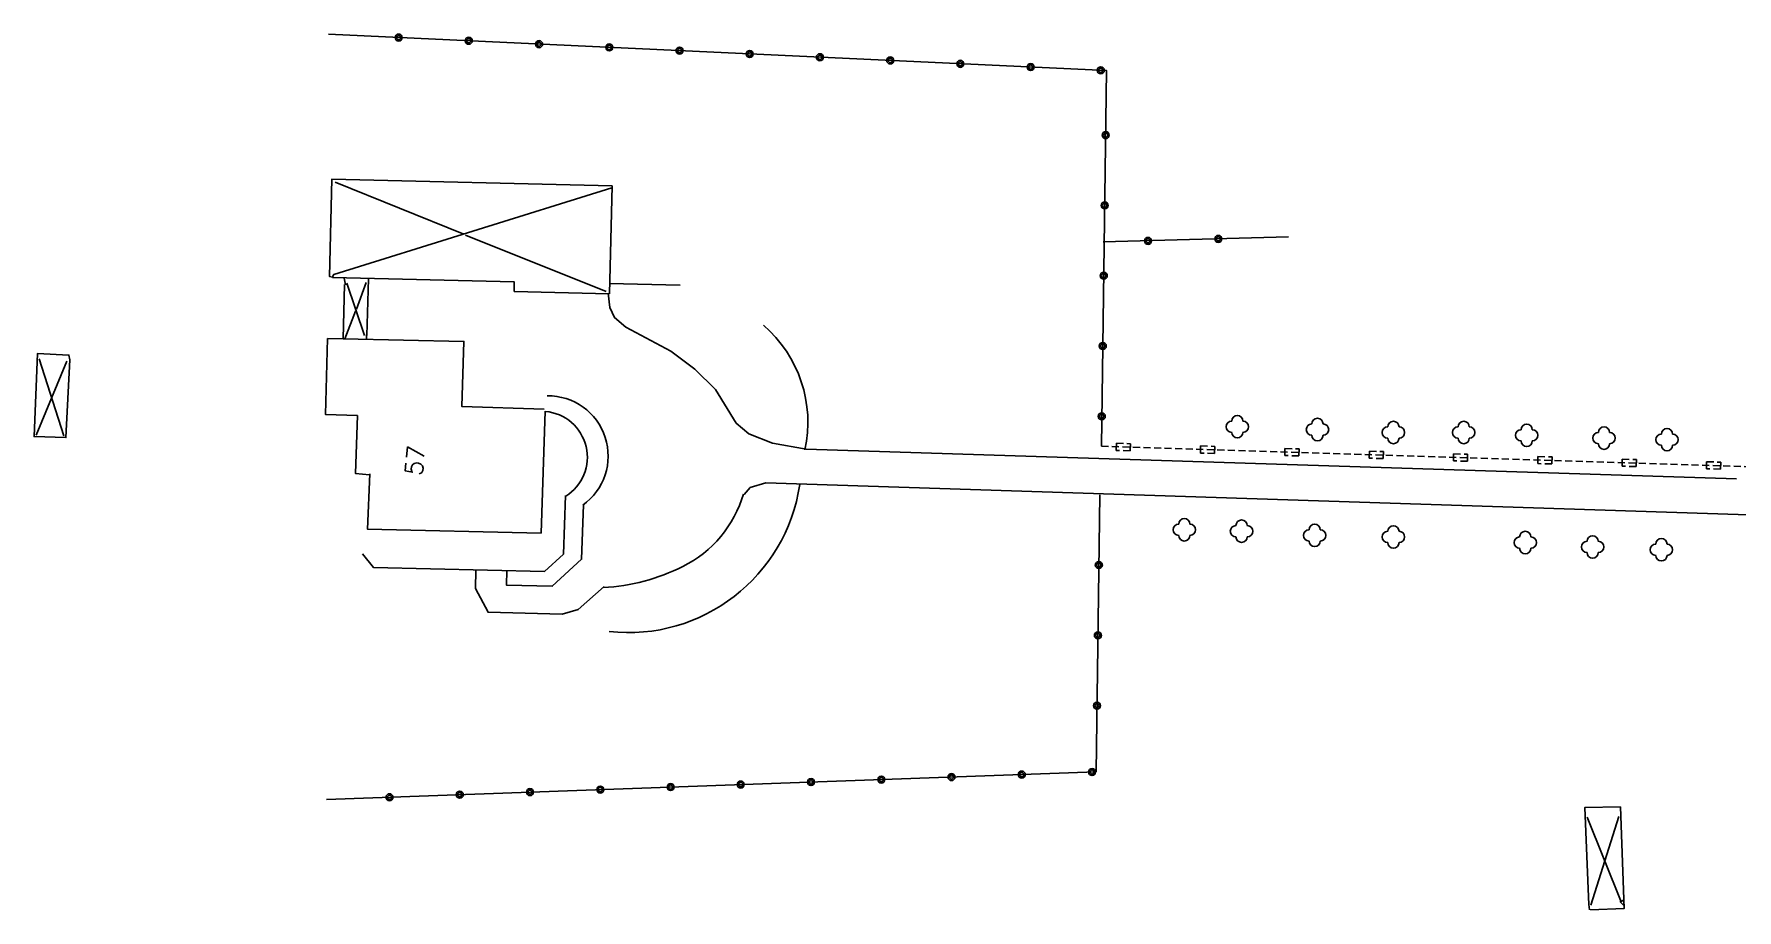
# Model space of a CAD drawing. Header units: millimetres. Extents: x 115017 to 116000, y 128154 to 129000.
# Drawn here: x 115759.1 to 115880.2, y 128755.3 to 128817.6 of the extents above; entities that cross this region are included whole.
import ezdxf
from ezdxf.enums import TextEntityAlignment as Align

# ---------------------------------------------------------------- set-up
doc = ezdxf.new("R2010")
doc.units = ezdxf.units.MM
doc.linetypes.add('DASHED', pattern=[0.75, 0.5, -0.25])
for name, color, linetype in [('W0100', 7, 'CONTINUOUS'), ('W0112', 1, 'DASHED'), ('W0300', 7, 'CONTINUOUS'), ('W0310', 3, 'CONTINUOUS'), ('W0322', 7, 'CONTINUOUS'), ('W0989', 7, 'CONTINUOUS'), ('W0991', 7, 'CONTINUOUS')]:
    doc.layers.add(name, color=color, linetype=linetype)
doc.styles.get("Standard").update_dxf_attribs({"font": 'romans.shx', "width": 0.85})

msp = doc.modelspace()

# ---------------------------------------------------------------- linework, layer by layer
at = {"layer": 'W0100'}
for points in [[(115780.33, 128800.27), (115780.1, 128800.32), (115780.28, 128807.24), (115800.21, 128806.76), (115800.02, 128799.08)], [(115780.52, 128807.02), (115789.66, 128803.33)], [(115800.2, 128806.61), (115780.42, 128800.45), (115780.3, 128800.24)], [(115789.79, 128803.25), (115799.79, 128799.25)], [(115780.33, 128800.25), (115793.25, 128799.93), (115793.25, 128799.25), (115800.01, 128799.09)], [(115781.18, 128799.75), (115781.08, 128795.89), (115789.67, 128795.7), (115789.53, 128791.06), (115795.38, 128790.88)], [(115781.15, 128800.2), (115781.24, 128799.72)], [(115781.35, 128799.85), (115782.59, 128796.13)], [(115782.73, 128799.88), (115782.03, 128798)], [(115782.88, 128800.16), (115782.76, 128796.13)], [(115781.96, 128797.85), (115781.21, 128795.88)], [(115781.11, 128795.87), (115779.97, 128795.9), (115779.82, 128790.5), (115782.1, 128790.42), (115781.96, 128786.31), (115782.96, 128786.22)], [(115782.74, 128796.16), (115782.74, 128795.85)], [(115761.43, 128794.29), (115759.24, 128789.02)], [(115759.47, 128794.45), (115761.22, 128788.99)], [(115795.45, 128790.73), (115795.16, 128782.06), (115782.82, 128782.34), (115782.97, 128786.29)], [(115869.8, 128755.26), (115872.19, 128755.36), (115871.93, 128762.59), (115869.39, 128762.54), (115869.67, 128755.62)], [(115869.57, 128761.87), (115871.97, 128755.84)], [(115871.82, 128761.9), (115869.82, 128755.59)], [(115871.89, 128755.87), (115872.14, 128755.59)], [(115872.15, 128755.95), (115871.93, 128755.84)], [(115869.69, 128755.65), (115869.73, 128755.27)]]:
    msp.add_lwpolyline(points, dxfattribs=at)
msp.add_lwpolyline([(115761.64, 128794.39), (115761.58, 128794.72), (115759.35, 128794.85), (115759.1, 128788.93), (115761.37, 128788.86), (115761.64, 128794.39)], close=True, dxfattribs=at)
at = {"layer": 'W0112'}
for p, q in [((115836.06, 128787.95), (115836.08, 128788.45)), ((115837.06, 128787.92), (115836.06, 128787.95)), ((115836.08, 128788.45), (115837.08, 128788.42)), ((115837.08, 128788.42), (115837.06, 128787.92)), ((115842.06, 128787.76), (115842.07, 128788.26)), ((115843.06, 128787.73), (115842.06, 128787.76)), ((115842.07, 128788.26), (115843.07, 128788.23)), ((115843.07, 128788.23), (115843.06, 128787.73)), ((115848.06, 128787.58), (115848.07, 128788.08)), ((115849.05, 128787.55), (115848.06, 128787.58)), ((115848.07, 128788.08), (115849.07, 128788.05)), ((115849.07, 128788.05), (115849.05, 128787.55)), ((115854.05, 128787.39), (115854.07, 128787.89)), ((115855.05, 128787.36), (115854.05, 128787.39)), ((115854.07, 128787.89), (115855.07, 128787.86)), ((115855.07, 128787.86), (115855.05, 128787.36)), ((115860.05, 128787.2), (115860.06, 128787.7)), ((115860.06, 128787.7), (115861.06, 128787.67)), ((115861.06, 128787.67), (115861.05, 128787.17)), ((115866.05, 128787.01), (115866.06, 128787.51)), ((115866.06, 128787.51), (115867.06, 128787.48)), ((115867.06, 128787.48), (115867.05, 128786.98)), ((115872.04, 128786.83), (115872.06, 128787.33)), ((115872.06, 128787.33), (115873.06, 128787.29)), ((115873.06, 128787.29), (115873.04, 128786.79)), ((115861.05, 128787.17), (115860.05, 128787.2)), ((115867.05, 128786.98), (115866.05, 128787.01)), ((115873.04, 128786.79), (115872.04, 128786.83)), ((115878.04, 128786.64), (115878.06, 128787.14)), ((115879.04, 128786.61), (115878.04, 128786.64)), ((115878.06, 128787.14), (115879.06, 128787.11)), ((115879.06, 128787.11), (115879.04, 128786.61))]:
    msp.add_line(p, q, dxfattribs=at)
msp.add_lwpolyline([(115835.01, 128788.24), (115913.66, 128785.77), (115932.52, 128785.16)], dxfattribs=at)
at = {"layer": 'W0300'}
for centre, start, end in [((115844.28, 128789.63), 90, 270), ((115844.68, 128790.03), 0, 180), ((115845.08, 128789.63), 270, 90), ((115849.98, 128789.43), 90, 270), ((115850.38, 128789.83), 0, 180), ((115850.78, 128789.43), 270, 90), ((115855.78, 128789.62), 0, 180), ((115860.78, 128789.62), 0, 180), ((115865.26, 128789.42), 0, 180), ((115844.68, 128789.23), 180, 0), ((115850.38, 128789.03), 180, 0), ((115855.38, 128789.22), 90, 270), ((115855.78, 128788.82), 180, 0), ((115856.18, 128789.22), 270, 90), ((115860.38, 128789.22), 90, 270), ((115860.78, 128788.82), 180, 0), ((115861.18, 128789.22), 270, 90), ((115864.86, 128789.02), 90, 270), ((115865.26, 128788.62), 180, 0), ((115865.66, 128789.02), 270, 90), ((115870.36, 128788.82), 90, 270), ((115870.76, 128789.22), 0, 180), ((115871.16, 128788.82), 270, 90), ((115874.84, 128788.71), 90, 270), ((115875.24, 128789.11), 0, 180), ((115875.64, 128788.71), 270, 90), ((115870.76, 128788.42), 180, 0), ((115875.24, 128788.31), 180, 0), ((115840.51, 128782.3), 90, 270), ((115840.91, 128782.7), 0, 180), ((115841.31, 128782.3), 270, 90), ((115844.58, 128782.2), 90, 270), ((115844.98, 128782.6), 0, 180), ((115845.38, 128782.2), 270, 90), ((115850.18, 128782.3), 0, 180), ((115855.78, 128782.19), 0, 180), ((115840.91, 128781.9), 180, 0), ((115844.98, 128781.8), 180, 0), ((115849.78, 128781.9), 90, 270), ((115850.18, 128781.5), 180, 0), ((115850.58, 128781.9), 270, 90), ((115855.38, 128781.79), 90, 270), ((115855.78, 128781.39), 180, 0), ((115856.18, 128781.79), 270, 90), ((115864.76, 128781.39), 90, 270), ((115865.16, 128781.79), 0, 180), ((115865.56, 128781.39), 270, 90), ((115869.55, 128781.08), 90, 270), ((115869.95, 128781.48), 0, 180), ((115870.35, 128781.08), 270, 90), ((115874.44, 128780.88), 90, 270), ((115874.84, 128781.28), 0, 180), ((115875.24, 128780.88), 270, 90), ((115865.16, 128780.99), 180, 0), ((115869.95, 128780.68), 180, 0), ((115874.84, 128780.48), 180, 0)]:
    msp.add_arc(centre, 0.4, start, end, dxfattribs=at)
at = {"layer": 'W0310'}
msp.add_lwpolyline([(115800, 128799.81), (115805.06, 128799.69)], dxfattribs=at)
for points in [[(115810.97, 128796.85, -0.275259), (115813.93, 128787.99, 1.444006)], [(115813.56, 128785.53, -0.403549), (115800, 128775.06, -5.936565)]]:
    msp.add_lwpolyline(points, format="xyb", dxfattribs=at)
at = {"layer": 'W0322'}
for points in [[(115835.01, 128788.24), (115835.38, 128814.96), (115780.03, 128817.54)], [(115835.14, 128802.77), (115848.33, 128803.13)], [(115779.91, 128763.11), (115834.64, 128765.09), (115834.89, 128784.79)]]:
    msp.add_lwpolyline(points, dxfattribs=at)
for centre, radius in [((115785.03, 128817.31), 0.25), ((115785.03, 128817.31), 0.15), ((115790.02, 128817.08), 0.25), ((115790.02, 128817.08), 0.15), ((115795.02, 128816.84), 0.25), ((115795.02, 128816.84), 0.15), ((115800.01, 128816.61), 0.25), ((115800.01, 128816.61), 0.15), ((115805.01, 128816.38), 0.25), ((115805.01, 128816.38), 0.15), ((115810, 128816.14), 0.25), ((115810, 128816.14), 0.15), ((115814.99, 128815.91), 0.25), ((115814.99, 128815.91), 0.15), ((115819.99, 128815.68), 0.25), ((115819.99, 128815.68), 0.15), ((115824.98, 128815.44), 0.25), ((115824.98, 128815.44), 0.15), ((115829.98, 128815.21), 0.25), ((115829.98, 128815.21), 0.15), ((115834.97, 128814.98), 0.25), ((115834.97, 128814.98), 0.15), ((115835.32, 128810.37), 0.25), ((115835.32, 128810.37), 0.15), ((115835.25, 128805.37), 0.25), ((115835.25, 128805.37), 0.15), ((115838.33, 128802.85), 0.25), ((115843.33, 128802.99), 0.25), ((115843.33, 128802.99), 0.15), ((115838.33, 128802.85), 0.15), ((115835.18, 128800.37), 0.25), ((115835.18, 128800.37), 0.15), ((115835.11, 128795.37), 0.25), ((115835.11, 128795.37), 0.15), ((115835.04, 128790.37), 0.25), ((115835.04, 128790.37), 0.15), ((115834.83, 128779.79), 0.25), ((115834.83, 128779.79), 0.15), ((115834.76, 128774.79), 0.25), ((115834.76, 128774.79), 0.15), ((115834.7, 128769.79), 0.25), ((115834.7, 128769.79), 0.15), ((115809.36, 128764.18), 0.25), ((115809.36, 128764.18), 0.15), ((115814.36, 128764.36), 0.25), ((115814.36, 128764.36), 0.15), ((115819.36, 128764.53), 0.25), ((115819.36, 128764.53), 0.15), ((115824.35, 128764.71), 0.25), ((115824.35, 128764.71), 0.15), ((115829.35, 128764.89), 0.25), ((115829.35, 128764.89), 0.15), ((115834.35, 128765.07), 0.25), ((115834.35, 128765.07), 0.15), ((115784.38, 128763.28), 0.25), ((115784.38, 128763.28), 0.15), ((115789.38, 128763.46), 0.25), ((115789.38, 128763.46), 0.15), ((115794.37, 128763.64), 0.25), ((115794.37, 128763.64), 0.15), ((115799.37, 128763.82), 0.25), ((115799.37, 128763.82), 0.15), ((115804.37, 128764), 0.25), ((115804.37, 128764), 0.15)]:
    msp.add_circle(centre, radius, dxfattribs=at)
at = {"layer": 'W0989'}
for points in [[(115799.94, 128799.12), (115800.05, 128798.1), (115800.39, 128797.39), (115801.19, 128796.7), (115804.38, 128795), (115806.1, 128793.72), (115807.57, 128792.27), (115809.04, 128789.89), (115809.94, 128789.13), (115811.61, 128788.45), (115814.02, 128788.04), (115880.18, 128785.93)], [(115809.61, 128784.82), (115810.04, 128785.31), (115811.15, 128785.64), (115934.91, 128781.62), (115937.08, 128781.25)], [(115782.46, 128780.58), (115783.24, 128779.62), (115795.4, 128779.33), (115796.75, 128780.56), (115796.9, 128784.73)], [(115798.18, 128784.07), (115798.04, 128780.2), (115795.96, 128778.28), (115792.7, 128778.37), (115792.73, 128779.4)], [(115799.64, 128778.26), (115797.8, 128776.64), (115796.66, 128776.3), (115791.39, 128776.43), (115790.5, 128778.12), (115790.53, 128779.43)]]:
    msp.add_lwpolyline(points, dxfattribs=at)
for centre, radius, start, end in [((115795.65, 128787.55), 4.28, 305.2647, 90.712), ((115795.18, 128787.46), 3.27, 301.9628, 84.8603), ((115801.5, 128787.2), 8.39, 296.5265, 343.6787), ((115798.8, 128792.58), 14.41, 273.1535, 296.5495)]:
    msp.add_arc(centre, radius, start, end, dxfattribs=at)

# ---------------------------------------------------------------- texts
at = {"layer": 'W0991'}
msp.add_text('57', height=1.25, rotation=84.0875, dxfattribs=at).set_placement((115786.19, 128787.23), align=Align.MIDDLE)

doc.saveas('drawing.dxf')
